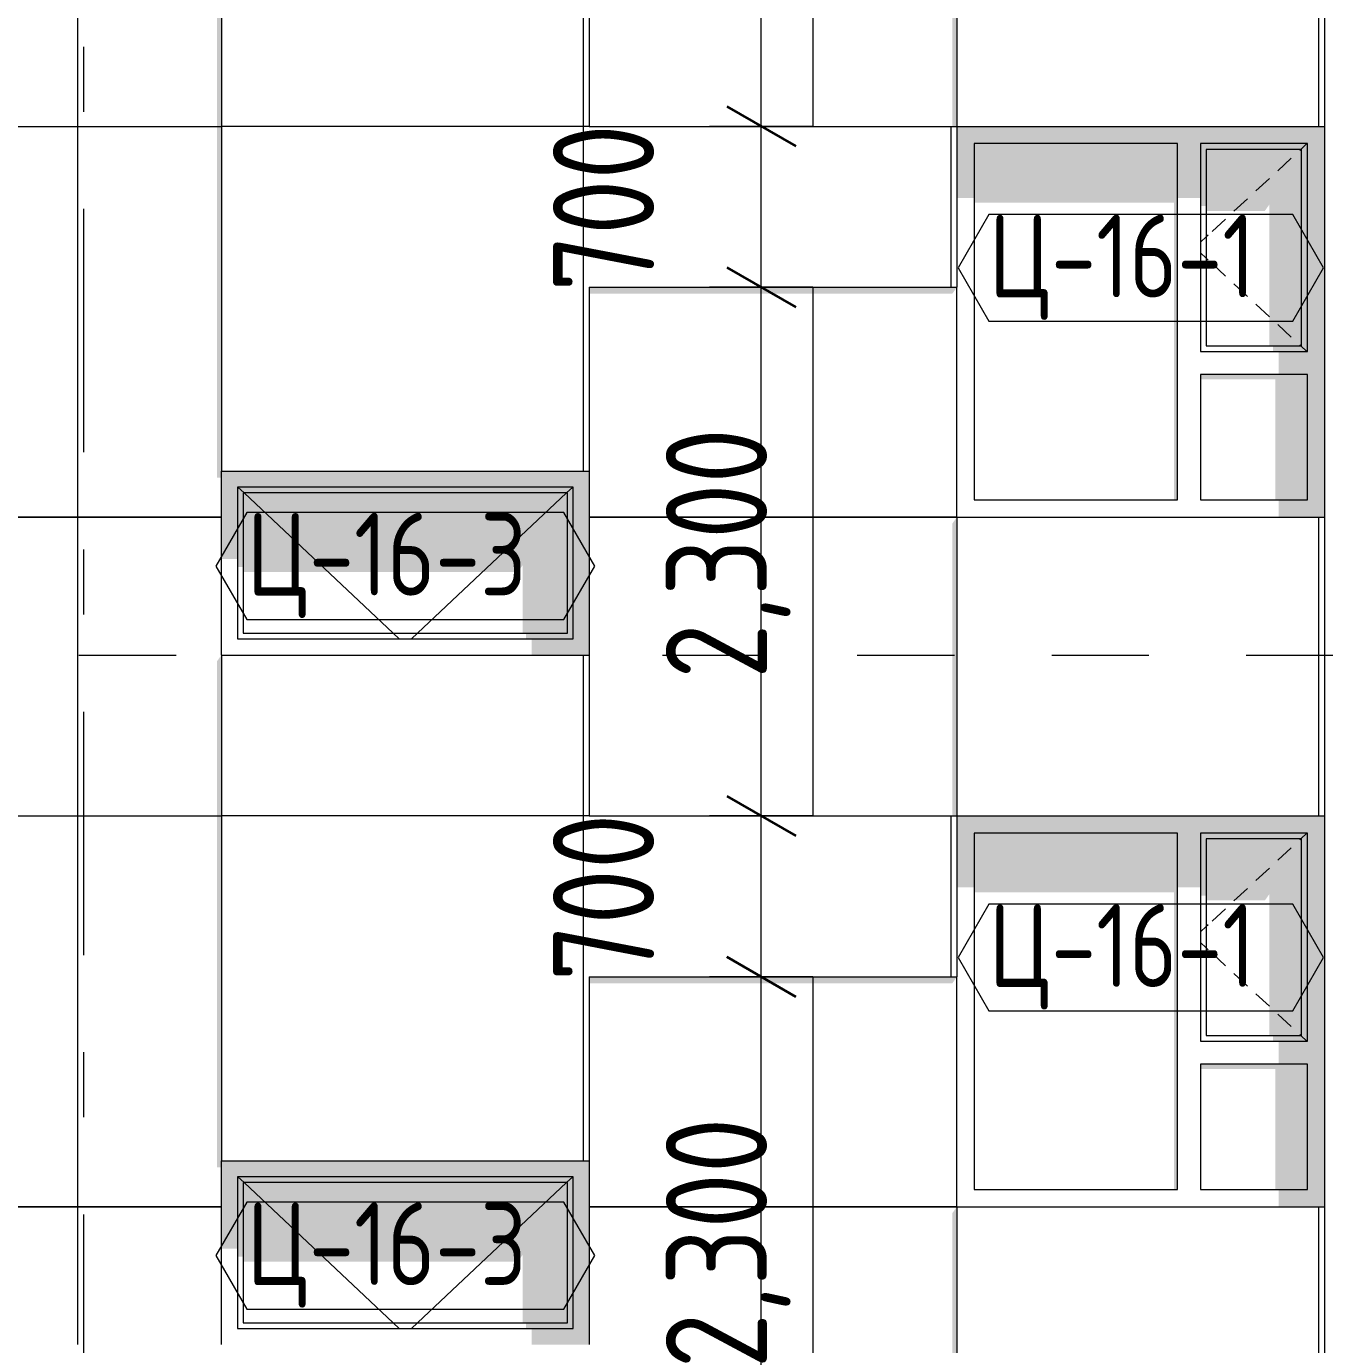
# Model space of a CAD drawing. Header units: millimetres. Extents: x 18162 to 7085488, y 72188 to 247925.
# Drawn here: x 4822691 to 4828340, y 112837 to 118572 of the extents above; entities that cross this region are included whole.
import ezdxf
from ezdxf.enums import TextEntityAlignment as Align

# ---------------------------------------------------------------- set-up
doc = ezdxf.new("R2010")
doc.units = ezdxf.units.MM
doc.header["$MEASUREMENT"] = 0
doc.linetypes.add('Dashed', pattern=[423.333333, 211.666667, -211.666667])
doc.linetypes.add('Double Dashed', pattern=[1093.611073, 529.166651, -211.666656, 141.111112, -211.666656])
for name, color, linetype in [('Archicad Windows', 7, 'Continuous'), ('Structural - Bearing', 7, 'Continuous'), ('Structural - Grid', 7, 'Continuous')]:
    doc.layers.add(name, color=color, linetype=linetype)
doc.styles.add('GENERATED_STYLE_3', font='', dxfattribs={"width": 0.8})
doc.styles.get('GENERATED_STYLE_3').set_extended_font_data('ISOCPEUR MON')
doc.dimstyles.new('GENERATED_STYLE__16', dxfattribs={"dimtxt": 440.00001, "dimasz": 228, "dimexe": 0.18, "dimexo": 0.0625, "dimgap": 0, "dimtad": 1, "dimdec": 0, "dimzin": 0, "dimdsep": 46, "dimtxsty": 'GENERATED_STYLE_3', "dimblk": 'ARROWHEAD_2', "dimblk1": 'ARROWHEAD_2', "dimblk2": 'ARROWHEAD_2', "dimcen": 0.09, "dimse1": 1, "dimse2": 1, "dimclrd": 13, "dimclre": 13, "dimclrt": 13, "dimadec": 0, "dimazin": 0, "dimtfac": 1, "dimtdec": 4, "dimtmove": 0, "dimatfit": 3, "dimfxl": 1, "dimtolj": 1, "dimtzin": 0, "dimarcsym": 0})

# ---------------------------------------------------------------- blocks, each defined once
blk = doc.blocks.new('*X1872', base_point=(4860813, 82836.7))
at = {"layer": 'Structural - Bearing', "color": 8, "linetype": 'Continuous', "lineweight": 13}
for p, q in [((4822913, 115736.7), (4822913, 113436.7)), ((4822501.9, 115136.7), (4822913, 115136.7)), ((4822913, 115136.7), (4823539.5, 115136.7)), ((4822913, 113436.7), (4822501.9, 113436.7)), ((4822501.9, 113436.7), (4822913, 113436.7)), ((4822913, 113436.7), (4823539.5, 113436.7)), ((4822913, 113436.7), (4822913, 112836.7)), ((4823539.5, 113436.7), (4822913, 113436.7))]:
    blk.add_line(p, q, dxfattribs=at)
blk = doc.blocks.new('*X1873', base_point=(4860813, 82836.7))
at = {"layer": 'Structural - Bearing', "color": 8, "linetype": 'Continuous', "lineweight": 13}
for p, q in [((4826113, 114436.7), (4826113, 113436.7)), ((4825139.5, 113436.7), (4825613, 113436.7)), ((4825613, 113436.7), (4825139.5, 113436.7)), ((4826113, 113436.7), (4825613, 113436.7)), ((4825613, 113436.7), (4826113, 113436.7)), ((4826113, 113436.7), (4826739.5, 113436.7)), ((4826113, 113436.7), (4826113, 112836.7)), ((4826739.5, 113436.7), (4826113, 113436.7)), ((4826113, 112836.7), (4826113, 112736.7))]:
    blk.add_line(p, q, dxfattribs=at)
blk = doc.blocks.new('*X1874', base_point=(4860813, 82836.7))
at = {"layer": 'Structural - Bearing', "color": 8, "linetype": 'Continuous', "lineweight": 13}
for p, q in [((4826113, 115736.7), (4826113, 115136.7)), ((4825139.5, 115136.7), (4825613, 115136.7)), ((4825613, 115136.7), (4826113, 115136.7)), ((4826113, 115136.7), (4826739.5, 115136.7))]:
    blk.add_line(p, q, dxfattribs=at)
blk = doc.blocks.new('*X1883', base_point=(4860813, 82836.7))
at = {"layer": 'Structural - Bearing', "color": 8, "linetype": 'Continuous', "lineweight": 13}
for p, q in [((4822913, 118736.7), (4822913, 116436.7)), ((4822501.9, 118136.7), (4822913, 118136.7)), ((4822913, 118136.7), (4823539.5, 118136.7)), ((4822913, 116436.7), (4822501.9, 116436.7)), ((4822501.9, 116436.7), (4822913, 116436.7)), ((4822913, 116436.7), (4823539.5, 116436.7)), ((4822913, 116436.7), (4822913, 115836.7)), ((4823539.5, 116436.7), (4822913, 116436.7)), ((4822913, 115836.7), (4822913, 115736.7))]:
    blk.add_line(p, q, dxfattribs=at)
blk = doc.blocks.new('*X1884', base_point=(4860813, 82836.7))
at = {"layer": 'Structural - Bearing', "color": 8, "linetype": 'Continuous', "lineweight": 13}
for p, q in [((4826113, 117436.7), (4826113, 116436.7)), ((4825139.5, 116436.7), (4825613, 116436.7)), ((4825613, 116436.7), (4825139.5, 116436.7)), ((4826113, 116436.7), (4825613, 116436.7)), ((4825613, 116436.7), (4826113, 116436.7)), ((4826113, 116436.7), (4826739.5, 116436.7)), ((4826113, 116436.7), (4826113, 115836.7)), ((4826739.5, 116436.7), (4826113, 116436.7)), ((4826113, 115836.7), (4826113, 115736.7))]:
    blk.add_line(p, q, dxfattribs=at)
blk = doc.blocks.new('*X1885', base_point=(4860813, 82836.7))
at = {"layer": 'Structural - Bearing', "color": 8, "linetype": 'Continuous', "lineweight": 13}
blk.add_line((4826113, 118736.7), (4826113, 118136.7), dxfattribs=at)
blk = doc.blocks.new('*X2000', base_point=(4860813, 82836.7))
at = {"layer": 'Structural - Bearing', "color": 7, "linetype": 'Continuous', "lineweight": 9}
for p, q in [((4825113, 115836.7), (4825113, 113636.7)), ((4824013, 115136.7), (4823539.5, 115136.7)), ((4825113, 115136.7), (4824013, 115136.7)), ((4825139.5, 115136.7), (4825113, 115136.7))]:
    blk.add_line(p, q, dxfattribs=at)
blk = doc.blocks.new('*X2001', base_point=(4860813, 82836.7))
at = {"layer": 'Structural - Bearing', "color": 7, "linetype": 'Continuous', "lineweight": 9}
for p, q in [((4825113, 118836.7), (4825113, 116636.7)), ((4824013, 118136.7), (4823539.5, 118136.7)), ((4825113, 118136.7), (4824013, 118136.7)), ((4825139.5, 118136.7), (4825113, 118136.7))]:
    blk.add_line(p, q, dxfattribs=at)
blk = doc.blocks.new('*X2015', base_point=(4860813, 82836.7))
at = {"layer": 'Structural - Bearing', "color": 7, "linetype": 'Continuous', "lineweight": 9}
blk.add_line((4826713, 115136.7), (4826713, 114436.7), dxfattribs=at)
blk = doc.blocks.new('*X2016', base_point=(4860813, 82836.7))
at = {"layer": 'Structural - Bearing', "color": 7, "linetype": 'Continuous', "lineweight": 9}
blk.add_line((4826713, 118136.7), (4826713, 117436.7), dxfattribs=at)
blk = doc.blocks.new('*X2028', base_point=(4860813, 82836.7))
at = {"layer": 'Structural - Bearing', "color": 7, "linetype": 'Continuous', "lineweight": 9}
for p, q in [((4828313, 113436.7), (4828313, 112836.7)), ((4828313, 112836.7), (4828313, 112136.7))]:
    blk.add_line(p, q, dxfattribs=at)
blk = doc.blocks.new('*X2029', base_point=(4860813, 82836.7))
at = {"layer": 'Structural - Bearing', "color": 7, "linetype": 'Continuous', "lineweight": 9}
for p, q in [((4828313, 116436.7), (4828313, 115836.7)), ((4828313, 115836.7), (4828313, 115136.7))]:
    blk.add_line(p, q, dxfattribs=at)
blk = doc.blocks.new('*X2030', base_point=(4860813, 82836.7))
at = {"layer": 'Structural - Bearing', "color": 7, "linetype": 'Continuous', "lineweight": 9}
for p, q in [((4828313, 119436.7), (4828313, 118836.7)), ((4828313, 118836.7), (4828313, 118136.7))]:
    blk.add_line(p, q, dxfattribs=at)
blk = doc.blocks.new('*D2141', base_point=(4860813, 82836.7))
at = {"color": 12, "linetype": 'Continuous', "lineweight": 35}
for p, q in [((4825738.1, 114523.3), (4826038.1, 114350.1)), ((4825738.1, 112223.3), (4826038.1, 112050.1))]:
    blk.add_line(p, q, dxfattribs=at)
at = {"color": 13, "linetype": 'Continuous', "lineweight": 13}
for p, q in [((4826113.1, 114436.7), (4825663.1, 114436.7)), ((4825888.1, 112136.7), (4825888.1, 114436.7)), ((4826113.1, 112136.7), (4825663.1, 112136.7))]:
    blk.add_line(p, q, dxfattribs=at)
at = {"color": 13, "lineweight": 13, "char_height": 440, "attachment_point": 7, "rotation": 90, "style": 'GENERATED_STYLE_3'}
for s, insert in [('\\A1;{\\pql;\\fISOCPEUR MON|b0|i0|c0|p0;\\W0.800000;700}', (4825421.8, 114417.8)), ('\\A1;{\\pql;\\fISOCPEUR MON|b0|i0|c0|p0;\\W0.800000;2,300}', (4826015.7, 112733.4))]:
    blk.add_mtext(s, dxfattribs=dict(at, insert=insert))
blk = doc.blocks.new('ARROWHEAD_2')
at = {"color": 0, "linetype": 'Continuous', "lineweight": 0}
for p, q in [((-0.378, -0.655), (0.378, 0.655)), ((0, 0), (-1, 0))]:
    blk.add_line(p, q, dxfattribs=at)
blk = doc.blocks.new('*D2142', base_point=(4860813, 82836.7))
at = {"color": 12, "linetype": 'Continuous', "lineweight": 35}
for p, q in [((4825738.1, 115223.3), (4826038.1, 115050.1)), ((4825738.1, 114523.3), (4826038.1, 114350.1))]:
    blk.add_line(p, q, dxfattribs=at)
at = {"color": 13, "linetype": 'Continuous', "lineweight": 13}
for p, q in [((4826113.1, 115136.7), (4825663.1, 115136.7)), ((4825888.1, 114436.7), (4825888.1, 115136.7)), ((4826113.1, 114436.7), (4825663.1, 114436.7))]:
    blk.add_line(p, q, dxfattribs=at)
blk = doc.blocks.new('*D2143', base_point=(4860813, 82836.7))
at = {"color": 12, "linetype": 'Continuous', "lineweight": 35}
for p, q in [((4825738.1, 117523.3), (4826038.1, 117350.1)), ((4825738.1, 115223.3), (4826038.1, 115050.1))]:
    blk.add_line(p, q, dxfattribs=at)
at = {"color": 13, "linetype": 'Continuous', "lineweight": 13}
for p, q in [((4826113.1, 117436.7), (4825663.1, 117436.7)), ((4825888.1, 115136.7), (4825888.1, 117436.7)), ((4826113.1, 115136.7), (4825663.1, 115136.7))]:
    blk.add_line(p, q, dxfattribs=at)
at = {"color": 13, "lineweight": 13, "char_height": 440, "attachment_point": 7, "rotation": 90, "style": 'GENERATED_STYLE_3'}
for s, insert in [('\\A1;{\\pql;\\fISOCPEUR MON|b0|i0|c0|p0;\\W0.800000;700}', (4825421.8, 117417.8)), ('\\A1;{\\pql;\\fISOCPEUR MON|b0|i0|c0|p0;\\W0.800000;2,300}', (4826015.7, 115733.4))]:
    blk.add_mtext(s, dxfattribs=dict(at, insert=insert))
blk = doc.blocks.new('*D2144', base_point=(4860813, 82836.7))
at = {"color": 12, "linetype": 'Continuous', "lineweight": 35}
for p, q in [((4825738.1, 118223.3), (4826038.1, 118050.1)), ((4825738.1, 117523.3), (4826038.1, 117350.1))]:
    blk.add_line(p, q, dxfattribs=at)
at = {"color": 13, "linetype": 'Continuous', "lineweight": 13}
for p, q in [((4826113.1, 118136.7), (4825663.1, 118136.7)), ((4825888.1, 117436.7), (4825888.1, 118136.7)), ((4826113.1, 117436.7), (4825663.1, 117436.7))]:
    blk.add_line(p, q, dxfattribs=at)
blk = doc.blocks.new('*D2145', base_point=(4860813, 82836.7))
at = {"color": 12, "linetype": 'Continuous', "lineweight": 35}
for p, q in [((4825738.1, 120523.3), (4826038.1, 120350.1)), ((4825738.1, 118223.3), (4826038.1, 118050.1))]:
    blk.add_line(p, q, dxfattribs=at)
at = {"color": 13, "linetype": 'Continuous', "lineweight": 13}
for p, q in [((4826113.1, 120436.7), (4825663.1, 120436.7)), ((4825888.1, 118136.7), (4825888.1, 120436.7)), ((4826113.1, 118136.7), (4825663.1, 118136.7))]:
    blk.add_line(p, q, dxfattribs=at)
at = {"color": 13, "lineweight": 13, "char_height": 440, "attachment_point": 7, "rotation": 90, "style": 'GENERATED_STYLE_3'}
for s, insert in [('\\A1;{\\pql;\\fISOCPEUR MON|b0|i0|c0|p0;\\W0.800000;700}', (4825421.8, 120417.8)), ('\\A1;{\\pql;\\fISOCPEUR MON|b0|i0|c0|p0;\\W0.800000;2,300}', (4826015.7, 118733.4))]:
    blk.add_mtext(s, dxfattribs=dict(at, insert=insert))
blk = doc.blocks.new('Label_43_3', base_point=(4827539.5, 114286.7))
at = {"color": 13, "linetype": 'Continuous', "lineweight": 13, "flags": 128}
blk.add_lwpolyline([(4826744.4, 114520.9), (4826878.5, 114288.7), (4828200.6, 114288.7), (4828334.7, 114520.9), (4828200.6, 114753.2), (4826878.5, 114753.2)], close=True, dxfattribs=at)
at = {"color": 13, "lineweight": 13, "insert": (4826878.5, 114752.5), "char_height": 360, "attachment_point": 1, "style": 'GENERATED_STYLE_3'}
blk.add_mtext('\\A1;{\\pql;\\pt0,253000;\\fISOCPEUR MON|b0|i0|c0|p0;\\W0.800000;Ц-16-1\\fISOCPEUR MON|b0|i0|c0|p0;\\W0.800000;\\A1{\\H.66x;\\S^  ;}\\fISOCPEUR MON|b0|i0|c0|p0;\\W0.800000;\\fISOCPEUR MON|b0|i0|c0|p0;\\W0.800000;\\A1{\\H.66x;\\S^  ;}\\fISOCPEUR MON|b0|i0|c0|p0;\\W0.800000; \\fISOCPEUR MON|b0|i0|c0|p0;\\W0.800000;\\fISOCPEUR MON|b0|i0|c0|p0;\\W0.800000;\\fISOCPEUR MON|b0|i0|c0|p0;\\W0.800000;\\fISOCPEUR MON|b0|i0|c0|p0;\\W0.800000;\\fISOCPEUR MON|b0|i0|c0|p0;\\W0.800000;\\fISOCPEUR MON|b0|i0|c0|p0;\\W0.800000;\\fISOCPEUR MON|b0|i0|c0|p0;\\W0.800000;\\fISOCPEUR MON|b0|i0|c0|p0;\\W0.800000;\\fISOCPEUR MON|b0|i0|c0|p0;\\W0.800000;\\fISOCPEUR MON|b0|i0|c0|p0;\\W0.800000;\\fISOCPEUR MON|b0|i0|c0|p0;\\W0.800000;\\fISOCPEUR MON|b0|i0|c0|p0;\\W0.800000;\\fISOCPEUR MON|b0|i0|c0|p0;\\W0.800000;\\fISOCPEUR MON|b0|i0|c0|p0;\\W0.800000;\\fISOCPEUR MON|b0|i0|c0|p0;\\W0.800000;\\fISOCPEUR MON|b0|i0|c0|p0;\\W0.800000;\\fISOCPEUR MON|b0|i0|c0|p0;\\W0.800000;\\fISOCPEUR MON|b0|i0|c0|p0;\\W0.800000;\\fISOCPEUR MON|b0|i0|c0|p0;\\W0.800000;\\fISOCPEUR MON|b0|i0|c0|p0;\\W0.800000;\\fISOCPEUR MON|b0|i0|c0|p0;\\W0.800000;\\fISOCPEUR MON|b0|i0|c0|p0;\\W0.800000;\\fISOCPEUR MON|b0|i0|c0|p0;\\W0.800000;\\fISOCPEUR MON|b0|i0|c0|p0;\\W0.800000;\\fISOCPEUR MON|b0|i0|c0|p0;\\W0.800000;\\fISOCPEUR MON|b0|i0|c0|p0;\\W0.800000;\\fISOCPEUR MON|b0|i0|c0|p0;\\W0.800000;\\fISOCPEUR MON|b0|i0|c0|p0;\\W0.800000;\\fISOCPEUR MON|b0|i0|c0|p0;\\W0.800000;\\fISOCPEUR MON|b0|i0|c0|p0;\\W0.800000;\\fISOCPEUR MON|b0|i0|c0|p0;\\W0.800000;\\fISOCPEUR MON|b0|i0|c0|p0;\\W0.800000;\\fISOCPEUR MON|b0|i0|c0|p0;\\W0.800000;\\fISOCPEUR MON|b0|i0|c0|p0;\\W0.800000;\\fISOCPEUR MON|b0|i0|c0|p0;\\W0.800000;\\fISOCPEUR MON|b0|i0|c0|p0;\\W0.800000;\\fISOCPEUR MON|b0|i0|c0|p0;\\W0.800000;\\fISOCPEUR MON|b0|i0|c0|p0;\\W0.800000;\\fISOCPEUR MON|b0|i0|c0|p0;\\W0.800000;\\fISOCPEUR MON|b0|i0|c0|p0;\\W0.800000;\\fISOCPEUR MON|b0|i0|c0|p0;\\W0.800000;\\fISOCPEUR MON|b0|i0|c0|p0;\\W0.800000;\\fISOCPEUR MON|b0|i0|c0|p0;\\W0.800000;}', dxfattribs=at)
blk = doc.blocks.new('Label_45_3', base_point=(4824339.5, 112989.7))
at = {"color": 13, "linetype": 'Continuous', "lineweight": 13, "flags": 128}
blk.add_lwpolyline([(4823515.6, 113224), (4823649.7, 112991.7), (4825029.3, 112991.7), (4825163.4, 113224), (4825029.3, 113456.2), (4823649.7, 113456.2)], close=True, dxfattribs=at)
at = {"color": 13, "lineweight": 13, "insert": (4823649.7, 113455.5), "char_height": 360, "attachment_point": 1, "style": 'GENERATED_STYLE_3'}
blk.add_mtext('\\A1;{\\pql;\\pt0,253000;\\fISOCPEUR MON|b0|i0|c0|p0;\\W0.800000;Ц-16-3\\fISOCPEUR MON|b0|i0|c0|p0;\\W0.800000;\\A1{\\H.66x;\\S^  ;}\\fISOCPEUR MON|b0|i0|c0|p0;\\W0.800000;\\fISOCPEUR MON|b0|i0|c0|p0;\\W0.800000;\\A1{\\H.66x;\\S^  ;}\\fISOCPEUR MON|b0|i0|c0|p0;\\W0.800000; \\fISOCPEUR MON|b0|i0|c0|p0;\\W0.800000;\\fISOCPEUR MON|b0|i0|c0|p0;\\W0.800000;\\fISOCPEUR MON|b0|i0|c0|p0;\\W0.800000;\\fISOCPEUR MON|b0|i0|c0|p0;\\W0.800000;\\fISOCPEUR MON|b0|i0|c0|p0;\\W0.800000;\\fISOCPEUR MON|b0|i0|c0|p0;\\W0.800000;\\fISOCPEUR MON|b0|i0|c0|p0;\\W0.800000;\\fISOCPEUR MON|b0|i0|c0|p0;\\W0.800000;\\fISOCPEUR MON|b0|i0|c0|p0;\\W0.800000;\\fISOCPEUR MON|b0|i0|c0|p0;\\W0.800000;\\fISOCPEUR MON|b0|i0|c0|p0;\\W0.800000;\\fISOCPEUR MON|b0|i0|c0|p0;\\W0.800000;\\fISOCPEUR MON|b0|i0|c0|p0;\\W0.800000;\\fISOCPEUR MON|b0|i0|c0|p0;\\W0.800000;\\fISOCPEUR MON|b0|i0|c0|p0;\\W0.800000;\\fISOCPEUR MON|b0|i0|c0|p0;\\W0.800000;\\fISOCPEUR MON|b0|i0|c0|p0;\\W0.800000;\\fISOCPEUR MON|b0|i0|c0|p0;\\W0.800000;\\fISOCPEUR MON|b0|i0|c0|p0;\\W0.800000;\\fISOCPEUR MON|b0|i0|c0|p0;\\W0.800000;\\fISOCPEUR MON|b0|i0|c0|p0;\\W0.800000;\\fISOCPEUR MON|b0|i0|c0|p0;\\W0.800000;\\fISOCPEUR MON|b0|i0|c0|p0;\\W0.800000;\\fISOCPEUR MON|b0|i0|c0|p0;\\W0.800000;\\fISOCPEUR MON|b0|i0|c0|p0;\\W0.800000;\\fISOCPEUR MON|b0|i0|c0|p0;\\W0.800000;\\fISOCPEUR MON|b0|i0|c0|p0;\\W0.800000;\\fISOCPEUR MON|b0|i0|c0|p0;\\W0.800000;\\fISOCPEUR MON|b0|i0|c0|p0;\\W0.800000;\\fISOCPEUR MON|b0|i0|c0|p0;\\W0.800000;\\fISOCPEUR MON|b0|i0|c0|p0;\\W0.800000;\\fISOCPEUR MON|b0|i0|c0|p0;\\W0.800000;\\fISOCPEUR MON|b0|i0|c0|p0;\\W0.800000;\\fISOCPEUR MON|b0|i0|c0|p0;\\W0.800000;\\fISOCPEUR MON|b0|i0|c0|p0;\\W0.800000;\\fISOCPEUR MON|b0|i0|c0|p0;\\W0.800000;\\fISOCPEUR MON|b0|i0|c0|p0;\\W0.800000;\\fISOCPEUR MON|b0|i0|c0|p0;\\W0.800000;\\fISOCPEUR MON|b0|i0|c0|p0;\\W0.800000;\\fISOCPEUR MON|b0|i0|c0|p0;\\W0.800000;\\fISOCPEUR MON|b0|i0|c0|p0;\\W0.800000;\\fISOCPEUR MON|b0|i0|c0|p0;\\W0.800000;\\fISOCPEUR MON|b0|i0|c0|p0;\\W0.800000;}', dxfattribs=at)
blk = doc.blocks.new('Label_48_3', base_point=(4827539.5, 117286.7))
at = {"color": 13, "linetype": 'Continuous', "lineweight": 13, "flags": 128}
blk.add_lwpolyline([(4826744.4, 117520.9), (4826878.5, 117288.7), (4828200.6, 117288.7), (4828334.7, 117520.9), (4828200.6, 117753.2), (4826878.5, 117753.2)], close=True, dxfattribs=at)
at = {"color": 13, "lineweight": 13, "insert": (4826878.5, 117752.5), "char_height": 360, "attachment_point": 1, "style": 'GENERATED_STYLE_3'}
blk.add_mtext('\\A1;{\\pql;\\pt0,253000;\\fISOCPEUR MON|b0|i0|c0|p0;\\W0.800000;Ц-16-1\\fISOCPEUR MON|b0|i0|c0|p0;\\W0.800000;\\A1{\\H.66x;\\S^  ;}\\fISOCPEUR MON|b0|i0|c0|p0;\\W0.800000;\\fISOCPEUR MON|b0|i0|c0|p0;\\W0.800000;\\A1{\\H.66x;\\S^  ;}\\fISOCPEUR MON|b0|i0|c0|p0;\\W0.800000; \\fISOCPEUR MON|b0|i0|c0|p0;\\W0.800000;\\fISOCPEUR MON|b0|i0|c0|p0;\\W0.800000;\\fISOCPEUR MON|b0|i0|c0|p0;\\W0.800000;\\fISOCPEUR MON|b0|i0|c0|p0;\\W0.800000;\\fISOCPEUR MON|b0|i0|c0|p0;\\W0.800000;\\fISOCPEUR MON|b0|i0|c0|p0;\\W0.800000;\\fISOCPEUR MON|b0|i0|c0|p0;\\W0.800000;\\fISOCPEUR MON|b0|i0|c0|p0;\\W0.800000;\\fISOCPEUR MON|b0|i0|c0|p0;\\W0.800000;\\fISOCPEUR MON|b0|i0|c0|p0;\\W0.800000;\\fISOCPEUR MON|b0|i0|c0|p0;\\W0.800000;\\fISOCPEUR MON|b0|i0|c0|p0;\\W0.800000;\\fISOCPEUR MON|b0|i0|c0|p0;\\W0.800000;\\fISOCPEUR MON|b0|i0|c0|p0;\\W0.800000;\\fISOCPEUR MON|b0|i0|c0|p0;\\W0.800000;\\fISOCPEUR MON|b0|i0|c0|p0;\\W0.800000;\\fISOCPEUR MON|b0|i0|c0|p0;\\W0.800000;\\fISOCPEUR MON|b0|i0|c0|p0;\\W0.800000;\\fISOCPEUR MON|b0|i0|c0|p0;\\W0.800000;\\fISOCPEUR MON|b0|i0|c0|p0;\\W0.800000;\\fISOCPEUR MON|b0|i0|c0|p0;\\W0.800000;\\fISOCPEUR MON|b0|i0|c0|p0;\\W0.800000;\\fISOCPEUR MON|b0|i0|c0|p0;\\W0.800000;\\fISOCPEUR MON|b0|i0|c0|p0;\\W0.800000;\\fISOCPEUR MON|b0|i0|c0|p0;\\W0.800000;\\fISOCPEUR MON|b0|i0|c0|p0;\\W0.800000;\\fISOCPEUR MON|b0|i0|c0|p0;\\W0.800000;\\fISOCPEUR MON|b0|i0|c0|p0;\\W0.800000;\\fISOCPEUR MON|b0|i0|c0|p0;\\W0.800000;\\fISOCPEUR MON|b0|i0|c0|p0;\\W0.800000;\\fISOCPEUR MON|b0|i0|c0|p0;\\W0.800000;\\fISOCPEUR MON|b0|i0|c0|p0;\\W0.800000;\\fISOCPEUR MON|b0|i0|c0|p0;\\W0.800000;\\fISOCPEUR MON|b0|i0|c0|p0;\\W0.800000;\\fISOCPEUR MON|b0|i0|c0|p0;\\W0.800000;\\fISOCPEUR MON|b0|i0|c0|p0;\\W0.800000;\\fISOCPEUR MON|b0|i0|c0|p0;\\W0.800000;\\fISOCPEUR MON|b0|i0|c0|p0;\\W0.800000;\\fISOCPEUR MON|b0|i0|c0|p0;\\W0.800000;\\fISOCPEUR MON|b0|i0|c0|p0;\\W0.800000;\\fISOCPEUR MON|b0|i0|c0|p0;\\W0.800000;\\fISOCPEUR MON|b0|i0|c0|p0;\\W0.800000;\\fISOCPEUR MON|b0|i0|c0|p0;\\W0.800000;}', dxfattribs=at)
blk = doc.blocks.new('Label_50_3', base_point=(4824339.5, 115989.7))
at = {"color": 13, "linetype": 'Continuous', "lineweight": 13, "flags": 128}
blk.add_lwpolyline([(4823515.6, 116224), (4823649.7, 115991.7), (4825029.3, 115991.7), (4825163.4, 116224), (4825029.3, 116456.2), (4823649.7, 116456.2)], close=True, dxfattribs=at)
at = {"color": 13, "lineweight": 13, "insert": (4823649.7, 116455.5), "char_height": 360, "attachment_point": 1, "style": 'GENERATED_STYLE_3'}
blk.add_mtext('\\A1;{\\pql;\\pt0,253000;\\fISOCPEUR MON|b0|i0|c0|p0;\\W0.800000;Ц-16-3\\fISOCPEUR MON|b0|i0|c0|p0;\\W0.800000;\\A1{\\H.66x;\\S^  ;}\\fISOCPEUR MON|b0|i0|c0|p0;\\W0.800000;\\fISOCPEUR MON|b0|i0|c0|p0;\\W0.800000;\\A1{\\H.66x;\\S^  ;}\\fISOCPEUR MON|b0|i0|c0|p0;\\W0.800000; \\fISOCPEUR MON|b0|i0|c0|p0;\\W0.800000;\\fISOCPEUR MON|b0|i0|c0|p0;\\W0.800000;\\fISOCPEUR MON|b0|i0|c0|p0;\\W0.800000;\\fISOCPEUR MON|b0|i0|c0|p0;\\W0.800000;\\fISOCPEUR MON|b0|i0|c0|p0;\\W0.800000;\\fISOCPEUR MON|b0|i0|c0|p0;\\W0.800000;\\fISOCPEUR MON|b0|i0|c0|p0;\\W0.800000;\\fISOCPEUR MON|b0|i0|c0|p0;\\W0.800000;\\fISOCPEUR MON|b0|i0|c0|p0;\\W0.800000;\\fISOCPEUR MON|b0|i0|c0|p0;\\W0.800000;\\fISOCPEUR MON|b0|i0|c0|p0;\\W0.800000;\\fISOCPEUR MON|b0|i0|c0|p0;\\W0.800000;\\fISOCPEUR MON|b0|i0|c0|p0;\\W0.800000;\\fISOCPEUR MON|b0|i0|c0|p0;\\W0.800000;\\fISOCPEUR MON|b0|i0|c0|p0;\\W0.800000;\\fISOCPEUR MON|b0|i0|c0|p0;\\W0.800000;\\fISOCPEUR MON|b0|i0|c0|p0;\\W0.800000;\\fISOCPEUR MON|b0|i0|c0|p0;\\W0.800000;\\fISOCPEUR MON|b0|i0|c0|p0;\\W0.800000;\\fISOCPEUR MON|b0|i0|c0|p0;\\W0.800000;\\fISOCPEUR MON|b0|i0|c0|p0;\\W0.800000;\\fISOCPEUR MON|b0|i0|c0|p0;\\W0.800000;\\fISOCPEUR MON|b0|i0|c0|p0;\\W0.800000;\\fISOCPEUR MON|b0|i0|c0|p0;\\W0.800000;\\fISOCPEUR MON|b0|i0|c0|p0;\\W0.800000;\\fISOCPEUR MON|b0|i0|c0|p0;\\W0.800000;\\fISOCPEUR MON|b0|i0|c0|p0;\\W0.800000;\\fISOCPEUR MON|b0|i0|c0|p0;\\W0.800000;\\fISOCPEUR MON|b0|i0|c0|p0;\\W0.800000;\\fISOCPEUR MON|b0|i0|c0|p0;\\W0.800000;\\fISOCPEUR MON|b0|i0|c0|p0;\\W0.800000;\\fISOCPEUR MON|b0|i0|c0|p0;\\W0.800000;\\fISOCPEUR MON|b0|i0|c0|p0;\\W0.800000;\\fISOCPEUR MON|b0|i0|c0|p0;\\W0.800000;\\fISOCPEUR MON|b0|i0|c0|p0;\\W0.800000;\\fISOCPEUR MON|b0|i0|c0|p0;\\W0.800000;\\fISOCPEUR MON|b0|i0|c0|p0;\\W0.800000;\\fISOCPEUR MON|b0|i0|c0|p0;\\W0.800000;\\fISOCPEUR MON|b0|i0|c0|p0;\\W0.800000;\\fISOCPEUR MON|b0|i0|c0|p0;\\W0.800000;\\fISOCPEUR MON|b0|i0|c0|p0;\\W0.800000;\\fISOCPEUR MON|b0|i0|c0|p0;\\W0.800000;\\fISOCPEUR MON|b0|i0|c0|p0;\\W0.800000;}', dxfattribs=at)
blk = doc.blocks.new('Standard grid marker[370]_3', base_point=(4822939.5, 142836.7))
at = {"layer": 'Structural - Grid', "color": 13, "linetype": 'Double Dashed', "lineweight": 13, "ltscale": 2}
blk.add_line((4822939.5, 141836.7), (4822939.5, 80336.7), dxfattribs=at)
at = {"layer": 'Structural - Grid', "color": 13, "lineweight": 13, "style": 'GENERATED_STYLE_3'}
blk.add_attdef('AC_MarkerText_1', text='', height=500, rotation=360, dxfattribs=at).set_placement((4822939.5, 78986.7), align=Align.TOP_CENTER)

msp = doc.modelspace()

# ---------------------------------------------------------------- hatches: boundary and pattern name
at = {"layer": 'Archicad Windows', "linetype": 'Continuous', "lineweight": 0}
for points in [[(4827699.5, 118061.7), (4827799.5, 118061.7), (4828264.5, 118061.7), (4828339.5, 118061.7), (4828339.5, 118136.7), (4826739.5, 118136.7), (4826739.5, 118061.7), (4826814.5, 118061.7)], [(4826814.5, 118061.7), (4826739.5, 118061.7), (4826739.5, 117825.6), (4826814.5, 117825.6)], [(4827699.5, 118061.7), (4826814.5, 118061.7), (4826814.5, 117804.3), (4827684.5, 117804.3), (4827684.5, 116511.7), (4827699.5, 116511.7)], [(4827699.5, 118061.7), (4827699.5, 117825.6), (4827799.5, 117825.6), (4827799.5, 118061.7)], [(4828264.5, 118061.7), (4827799.5, 118061.7), (4827799.5, 118036.7), (4827824.5, 118036.7), (4828239.5, 118036.7), (4828264.5, 118036.7)], [(4827799.5, 118036.7), (4827799.5, 117790.2), (4827824.5, 117790.2), (4827824.5, 118036.7)], [(4828239.5, 118036.7), (4827824.5, 118036.7), (4827824.5, 117769), (4828079.5, 117769), (4828099.5, 117797.3), (4828099.5, 117181.7), (4828239.5, 117181.7)], [(4828239.5, 117181.7), (4828264.5, 117181.7), (4828264.5, 118036.7), (4828239.5, 118036.7)], [(4828264.5, 117156.7), (4828264.5, 117056.7), (4828264.5, 116511.7), (4828339.5, 116511.7), (4828339.5, 118061.7), (4828264.5, 118061.7)], [(4828114.5, 117181.7), (4828114.5, 117156.7), (4828264.5, 117156.7), (4828264.5, 117181.7)], [(4828139.5, 117056.7), (4828264.5, 117056.7), (4828264.5, 117156.7), (4828139.5, 117156.7)], [(4828264.5, 117056.7), (4827799.5, 117056.7), (4827799.5, 117035.5), (4828124.5, 117035.5), (4828124.5, 116511.7), (4828264.5, 116511.7)], [(4823539.5, 116636.7), (4823539.5, 116566.7), (4823609.5, 116566.7), (4825069.5, 116566.7), (4825139.5, 116566.7), (4825139.5, 116636.7)], [(4823609.5, 116566.7), (4823539.5, 116566.7), (4823539.5, 116254.8), (4823609.5, 116254.8)], [(4823609.5, 116541.7), (4823634.5, 116541.7), (4825044.5, 116541.7), (4825069.5, 116541.7), (4825069.5, 116566.7), (4823609.5, 116566.7)], [(4823609.5, 116541.7), (4823609.5, 116219.5), (4823634.5, 116219.5), (4823634.5, 116541.7)], [(4823634.5, 116198.3), (4824829.5, 116198.3), (4824849.5, 116226.6), (4824849.5, 115931.7), (4825044.5, 115931.7), (4825044.5, 116541.7), (4823634.5, 116541.7)], [(4825044.5, 116541.7), (4825044.5, 115931.7), (4825069.5, 115931.7), (4825069.5, 116541.7)], [(4825139.5, 116566.7), (4825069.5, 116566.7), (4825069.5, 115906.7), (4825139.5, 115906.7)], [(4828139.5, 116436.7), (4828339.5, 116436.7), (4828339.5, 116511.7), (4828139.5, 116511.7)], [(4824864.5, 115931.7), (4824864.5, 115906.7), (4825069.5, 115906.7), (4825069.5, 115931.7)], [(4825139.5, 115906.7), (4824889.5, 115906.7), (4824889.5, 115836.7), (4825139.5, 115836.7)], [(4827699.5, 115061.7), (4827799.5, 115061.7), (4828264.5, 115061.7), (4828339.5, 115061.7), (4828339.5, 115136.7), (4826739.5, 115136.7), (4826739.5, 115061.7), (4826814.5, 115061.7)], [(4826814.5, 115061.7), (4826739.5, 115061.7), (4826739.5, 114825.6), (4826814.5, 114825.6)], [(4827699.5, 115061.7), (4826814.5, 115061.7), (4826814.5, 114804.3), (4827684.5, 114804.3), (4827684.5, 113511.7), (4827699.5, 113511.7)], [(4827699.5, 115061.7), (4827699.5, 114825.6), (4827799.5, 114825.6), (4827799.5, 115061.7)], [(4828264.5, 115061.7), (4827799.5, 115061.7), (4827799.5, 115036.7), (4827824.5, 115036.7), (4828239.5, 115036.7), (4828264.5, 115036.7)], [(4828264.5, 114156.7), (4828264.5, 114056.7), (4828264.5, 113511.7), (4828339.5, 113511.7), (4828339.5, 115061.7), (4828264.5, 115061.7)], [(4827799.5, 115036.7), (4827799.5, 114790.2), (4827824.5, 114790.2), (4827824.5, 115036.7)], [(4828239.5, 115036.7), (4827824.5, 115036.7), (4827824.5, 114769), (4828079.5, 114769), (4828099.5, 114797.3), (4828099.5, 114181.7), (4828239.5, 114181.7)], [(4828239.5, 114181.7), (4828264.5, 114181.7), (4828264.5, 115036.7), (4828239.5, 115036.7)], [(4828264.5, 114181.7), (4828114.5, 114181.7), (4828114.5, 114156.7), (4828264.5, 114156.7)], [(4828264.5, 114156.7), (4828139.5, 114156.7), (4828139.5, 114056.7), (4828264.5, 114056.7)], [(4828264.5, 114056.7), (4827799.5, 114056.7), (4827799.5, 114035.5), (4828124.5, 114035.5), (4828124.5, 113511.7), (4828264.5, 113511.7)], [(4825139.5, 113636.7), (4823539.5, 113636.7), (4823539.5, 113566.7), (4823609.5, 113566.7), (4825069.5, 113566.7), (4825139.5, 113566.7)], [(4823539.5, 113254.8), (4823609.5, 113254.8), (4823609.5, 113566.7), (4823539.5, 113566.7)], [(4825069.5, 113566.7), (4823609.5, 113566.7), (4823609.5, 113541.7), (4823634.5, 113541.7), (4825044.5, 113541.7), (4825069.5, 113541.7)], [(4825139.5, 113566.7), (4825069.5, 113566.7), (4825069.5, 112906.7), (4825139.5, 112906.7)], [(4823609.5, 113541.7), (4823609.5, 113219.5), (4823634.5, 113219.5), (4823634.5, 113541.7)], [(4823634.5, 113198.3), (4824829.5, 113198.3), (4824849.5, 113226.6), (4824849.5, 112931.7), (4825044.5, 112931.7), (4825044.5, 113541.7), (4823634.5, 113541.7)], [(4825044.5, 113541.7), (4825044.5, 112931.7), (4825069.5, 112931.7), (4825069.5, 113541.7)], [(4828139.5, 113511.7), (4828139.5, 113436.7), (4828339.5, 113436.7), (4828339.5, 113511.7)], [(4825069.5, 112931.7), (4824864.5, 112931.7), (4824864.5, 112906.7), (4825069.5, 112906.7)], [(4825139.5, 112906.7), (4824889.5, 112906.7), (4824889.5, 112836.7), (4825139.5, 112836.7)]]:
    msp.add_hatch(color=49, dxfattribs=at).paths.add_polyline_path(points)
at = {"layer": 'Structural - Bearing', "linetype": 'Continuous', "lineweight": 0}
for points in [[(4823539.5, 118736.7), (4823519.5, 118736.7), (4823519.5, 116608.4), (4823539.5, 116608.4)], [(4826719.5, 118736.7), (4826719.5, 118136.7), (4826739.5, 118136.7), (4826739.5, 118736.7)], [(4826739.5, 117436.7), (4825139.5, 117436.7), (4825139.5, 117408.4), (4826719.5, 117408.4)], [(4826719.5, 116408.4), (4826719.5, 115736.7), (4826739.5, 115736.7), (4826739.5, 116436.7)], [(4823539.5, 115836.7), (4823519.5, 115808.4), (4823519.5, 115736.7), (4823539.5, 115736.7)], [(4823519.5, 115736.7), (4823519.5, 113608.4), (4823539.5, 113608.4), (4823539.5, 115736.7)], [(4826719.5, 115736.7), (4826719.5, 115136.7), (4826739.5, 115136.7), (4826739.5, 115736.7)], [(4826739.5, 114436.7), (4825139.5, 114436.7), (4825139.5, 114408.4), (4826719.5, 114408.4)], [(4826719.5, 113408.4), (4826719.5, 112736.7), (4826739.5, 112736.7), (4826739.5, 113436.7)]]:
    msp.add_hatch(color=49, dxfattribs=at).paths.add_polyline_path(points)

# ---------------------------------------------------------------- linework, layer by layer
at = {"color": 8, "linetype": 'Dashed', "lineweight": 13, "ltscale": 2}
msp.add_line((4805138.5, 115836.7), (4846132, 115836.7), dxfattribs=at)
at = {"layer": 'Archicad Windows', "color": 7, "linetype": 'Continuous', "lineweight": 13}
for p, q in [((4828339.5, 118136.7), (4828339.5, 116436.7)), ((4826739.5, 116436.7), (4826739.5, 117436.7)), ((4823539.5, 115836.7), (4823539.5, 116636.7)), ((4825139.5, 116636.7), (4825139.5, 115836.7)), ((4828339.5, 115136.7), (4828339.5, 113436.7)), ((4826739.5, 113436.7), (4826739.5, 114436.7)), ((4823539.5, 112836.7), (4823539.5, 113636.7)), ((4825139.5, 113636.7), (4825139.5, 112836.7))]:
    msp.add_line(p, q, dxfattribs=at)
at = {"layer": 'Archicad Windows', "color": 7, "linetype": 'Continuous', "lineweight": 9}
for p, q in [((4826814.5, 118061.7), (4826814.5, 116511.7)), ((4827699.5, 118061.7), (4826814.5, 118061.7)), ((4827699.5, 116511.7), (4827699.5, 118061.7)), ((4827799.5, 118061.7), (4827799.5, 117156.7)), ((4828264.5, 118061.7), (4827799.5, 118061.7)), ((4827824.5, 118036.7), (4827824.5, 117181.7)), ((4828239.5, 118036.7), (4827824.5, 118036.7)), ((4828235.6, 118036.7), (4828230.9, 118032.3)), ((4828262.6, 118061.7), (4828235.6, 118036.7)), ((4828239.5, 117181.7), (4828239.5, 118036.7)), ((4828264.5, 117156.7), (4828264.5, 118061.7)), ((4828194.2, 117998.3), (4828135.5, 117943.9)), ((4828098.9, 117909.9), (4828040.2, 117855.5)), ((4828003.5, 117821.5), (4827944.9, 117767.1)), ((4827908.2, 117733.1), (4827849.5, 117678.7)), ((4827824.5, 117655.5), (4827799.5, 117632.4)), ((4827833.2, 117663.6), (4827824.5, 117655.5)), ((4827824.5, 117562.8), (4827799.5, 117586)), ((4827833.2, 117554.8), (4827824.5, 117562.8)), ((4827908.2, 117485.2), (4827849.5, 117539.6)), ((4828003.5, 117396.8), (4827944.9, 117451.2)), ((4828098.9, 117308.5), (4828040.2, 117362.9)), ((4828194.2, 117220.1), (4828135.5, 117274.5)), ((4827824.5, 117181.7), (4828239.5, 117181.7)), ((4828235.6, 117181.7), (4828230.9, 117186.1)), ((4828262.6, 117156.7), (4828235.6, 117181.7)), ((4827799.5, 117156.7), (4828264.5, 117156.7)), ((4827799.5, 117056.7), (4827799.5, 116511.7)), ((4828264.5, 117056.7), (4827799.5, 117056.7)), ((4828264.5, 116511.7), (4828264.5, 117056.7)), ((4823609.5, 116566.7), (4823609.5, 115906.7)), ((4825069.5, 116566.7), (4823609.5, 116566.7)), ((4823611.1, 116566.7), (4823637.7, 116541.7)), ((4823634.5, 116541.7), (4823634.5, 115931.7)), ((4825044.5, 116541.7), (4823634.5, 116541.7)), ((4823637.7, 116541.7), (4824286.3, 115931.7)), ((4825041.3, 116541.7), (4824392.7, 115931.7)), ((4825067.9, 116566.7), (4825041.3, 116541.7)), ((4825044.5, 115931.7), (4825044.5, 116541.7)), ((4825069.5, 115906.7), (4825069.5, 116566.7)), ((4826814.5, 116511.7), (4827699.5, 116511.7)), ((4827799.5, 116511.7), (4828264.5, 116511.7)), ((4823609.5, 115906.7), (4825069.5, 115906.7)), ((4823634.5, 115931.7), (4825044.5, 115931.7)), ((4824286.3, 115931.7), (4824312.9, 115906.7)), ((4824392.7, 115931.7), (4824366.1, 115906.7)), ((4826814.5, 115061.7), (4826814.5, 113511.7)), ((4827699.5, 115061.7), (4826814.5, 115061.7)), ((4827699.5, 113511.7), (4827699.5, 115061.7)), ((4827799.5, 115061.7), (4827799.5, 114156.7)), ((4828264.5, 115061.7), (4827799.5, 115061.7)), ((4828262.6, 115061.7), (4828235.6, 115036.7)), ((4828264.5, 114156.7), (4828264.5, 115061.7)), ((4827824.5, 115036.7), (4827824.5, 114181.7)), ((4828239.5, 115036.7), (4827824.5, 115036.7)), ((4828194.2, 114998.3), (4828135.5, 114943.9)), ((4828235.6, 115036.7), (4828230.9, 115032.3)), ((4828239.5, 114181.7), (4828239.5, 115036.7)), ((4828098.9, 114909.9), (4828040.2, 114855.5)), ((4828003.5, 114821.5), (4827944.9, 114767.1)), ((4827908.2, 114733.1), (4827849.5, 114678.7)), ((4827824.5, 114655.5), (4827799.5, 114632.4)), ((4827833.2, 114663.6), (4827824.5, 114655.5)), ((4827824.5, 114562.8), (4827799.5, 114586)), ((4827833.2, 114554.8), (4827824.5, 114562.8)), ((4827908.2, 114485.2), (4827849.5, 114539.6)), ((4828003.5, 114396.8), (4827944.9, 114451.2)), ((4828098.9, 114308.5), (4828040.2, 114362.9)), ((4828194.2, 114220.1), (4828135.5, 114274.5)), ((4828235.6, 114181.7), (4828230.9, 114186.1)), ((4827799.5, 114156.7), (4828264.5, 114156.7)), ((4827824.5, 114181.7), (4828239.5, 114181.7)), ((4828262.6, 114156.7), (4828235.6, 114181.7)), ((4827799.5, 114056.7), (4827799.5, 113511.7)), ((4828264.5, 114056.7), (4827799.5, 114056.7)), ((4828264.5, 113511.7), (4828264.5, 114056.7)), ((4823609.5, 113566.7), (4823609.5, 112906.7)), ((4825069.5, 113566.7), (4823609.5, 113566.7)), ((4823611.1, 113566.7), (4823637.7, 113541.7)), ((4825067.9, 113566.7), (4825041.3, 113541.7)), ((4825069.5, 112906.7), (4825069.5, 113566.7)), ((4823634.5, 113541.7), (4823634.5, 112931.7)), ((4825044.5, 113541.7), (4823634.5, 113541.7)), ((4823637.7, 113541.7), (4824286.3, 112931.7)), ((4825041.3, 113541.7), (4824392.7, 112931.7)), ((4825044.5, 112931.7), (4825044.5, 113541.7)), ((4826814.5, 113511.7), (4827699.5, 113511.7)), ((4827799.5, 113511.7), (4828264.5, 113511.7)), ((4823634.5, 112931.7), (4825044.5, 112931.7)), ((4824286.3, 112931.7), (4824312.9, 112906.7)), ((4824392.7, 112931.7), (4824366.1, 112906.7)), ((4823609.5, 112906.7), (4825069.5, 112906.7))]:
    msp.add_line(p, q, dxfattribs=at)
at = {"layer": 'Structural - Bearing', "color": 7, "linetype": 'Continuous', "lineweight": 13}
for p, q in [((4826739.5, 119436.7), (4826739.5, 118136.7)), ((4828339.5, 119436.7), (4828339.5, 118136.7)), ((4823539.5, 118836.7), (4823539.5, 116636.7)), ((4825139.5, 118836.7), (4825139.5, 118136.7)), ((4825139.5, 118136.7), (4826739.5, 118136.7)), ((4826739.5, 118136.7), (4826739.5, 117436.7)), ((4826739.5, 118136.7), (4828339.5, 118136.7)), ((4825139.5, 117436.7), (4825139.5, 116636.7)), ((4825139.5, 117436.7), (4826739.5, 117436.7)), ((4823539.5, 116636.7), (4825139.5, 116636.7)), ((4826739.5, 116436.7), (4828339.5, 116436.7)), ((4826739.5, 116436.7), (4826739.5, 115136.7)), ((4828339.5, 116436.7), (4828339.5, 115136.7)), ((4823539.5, 115836.7), (4825139.5, 115836.7)), ((4823539.5, 115836.7), (4823539.5, 113636.7)), ((4825139.5, 115836.7), (4825139.5, 115136.7)), ((4825139.5, 115136.7), (4826739.5, 115136.7)), ((4826739.5, 115136.7), (4826739.5, 114436.7)), ((4826739.5, 115136.7), (4828339.5, 115136.7)), ((4825139.5, 114436.7), (4825139.5, 113636.7)), ((4825139.5, 114436.7), (4826739.5, 114436.7)), ((4823539.5, 113636.7), (4825139.5, 113636.7)), ((4826739.5, 113436.7), (4828339.5, 113436.7)), ((4826739.5, 113436.7), (4826739.5, 112136.7)), ((4828339.5, 113436.7), (4828339.5, 112136.7))]:
    msp.add_line(p, q, dxfattribs=at)

# ---------------------------------------------------------------- block references
at = {"color": 12, "linetype": 'Continuous', "lineweight": 13}
for name, p in [('Label_48_3', (4827539.5, 117286.7)), ('Label_50_3', (4824339.5, 115989.7)), ('Label_43_3', (4827539.5, 114286.7)), ('Label_45_3', (4824339.5, 112989.7))]:
    msp.add_blockref(name, p, dxfattribs=at)
at = {"layer": 'Structural - Bearing', "lineweight": 0}
for name in ['*X2030', '*X2001', '*X1883', '*X1885', '*X2016', '*X1884', '*X2029', '*X2000', '*X1872', '*X1874', '*X2015', '*X1873', '*X2028']:
    msp.add_blockref(name, (4860813, 82836.7), dxfattribs=at)
at = {"layer": 'Structural - Grid', "color": 13, "linetype": 'Continuous', "lineweight": 13}
msp.add_blockref('Standard grid marker[370]_3', (4822939.5, 142836.7), dxfattribs=at)

# ---------------------------------------------------------------- dimensions: what is measured, and where the dimension line sits
at = {"color": 13, "linetype": 'Continuous', "lineweight": 13}
for base, p1, p2, picture, middle in [((4825888.1, 120436.7), (4825139.5, 118136.7), (4825139.5, 120436.7), '*D2145', (4825580.1, 119470.4)), ((4825888.1, 117436.7), (4825139.5, 115136.7), (4825139.5, 117436.7), '*D2143', (4825580.1, 116470.4)), ((4825888.1, 118136.7), (4825139.5, 117436.7), (4825139.5, 118136.7), '*D2144', (4825074.1, 117920.1)), ((4825888.1, 114436.7), (4825139.5, 112136.7), (4825139.5, 114436.7), '*D2141', (4825580.1, 113470.4)), ((4825888.1, 115136.7), (4825139.5, 114436.7), (4825139.5, 115136.7), '*D2142', (4825074.1, 114920.1))]:
    dim = msp.add_linear_dim(base=base, p1=p1, p2=p2, angle=90, dimstyle='GENERATED_STYLE__16', dxfattribs=at)
    dim.commit()
    dim.dimension.update_dxf_attribs({"geometry": picture, "text_midpoint": middle, "dimtype": 160, "text_rotation": 90})

doc.saveas('drawing.dxf')
